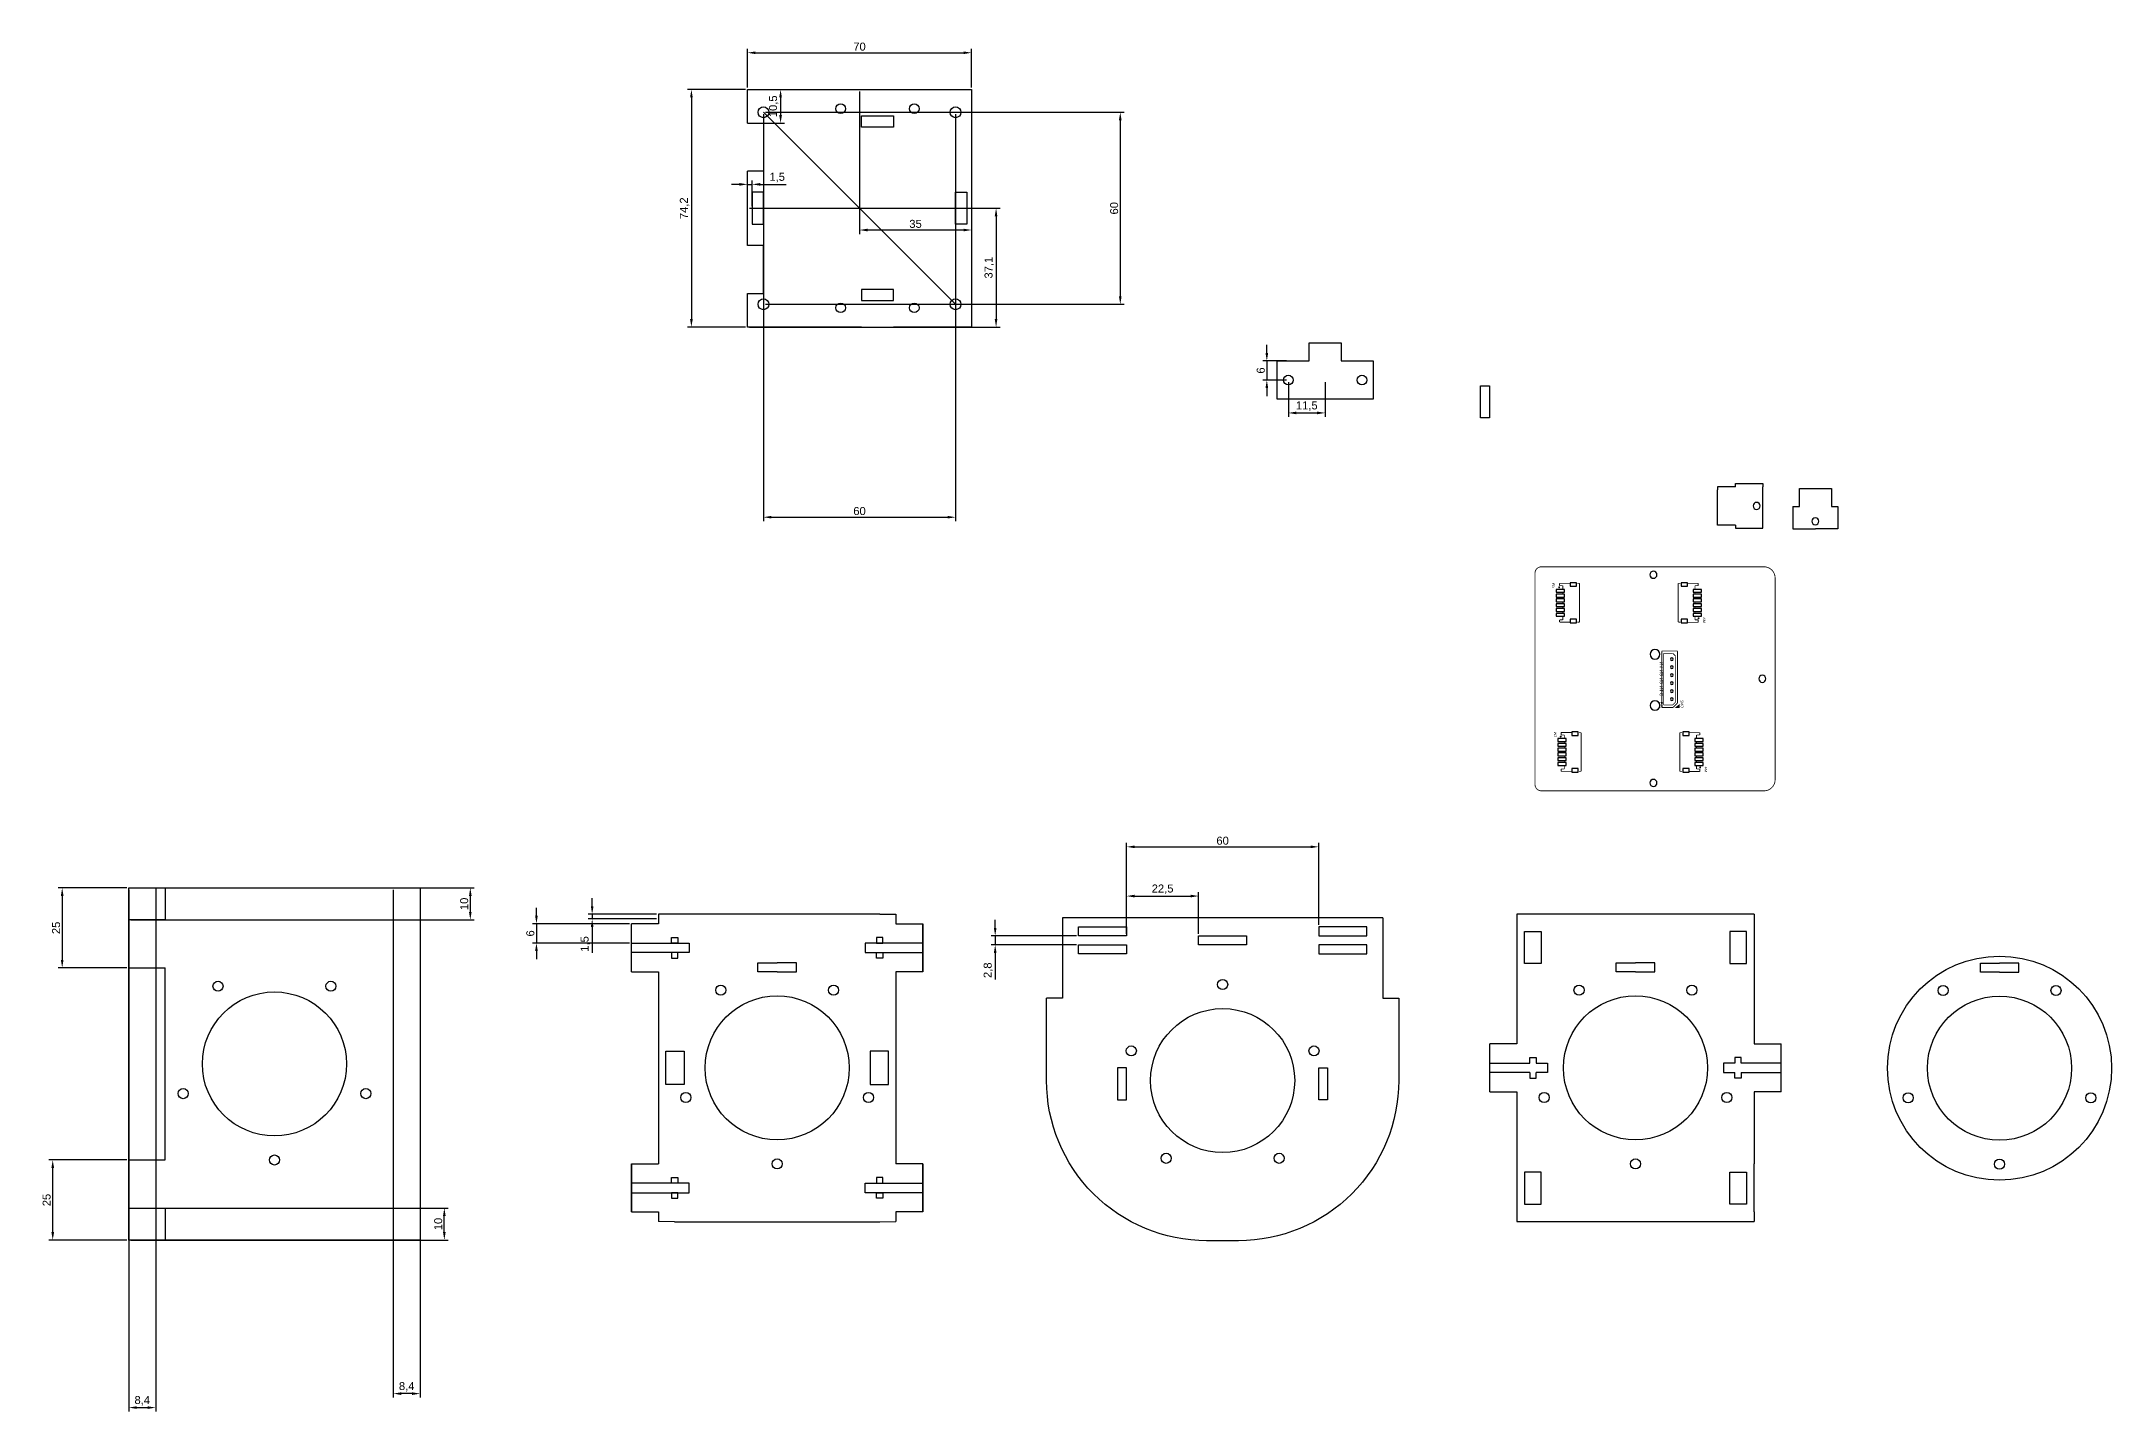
# Model space of a CAD drawing. Header units: millimetres. Extents: x 2149 to 2796, y 1822 to 2250.
import ezdxf
from ezdxf.enums import TextEntityAlignment as Align

# ---------------------------------------------------------------- set-up
doc = ezdxf.new("R2010")
doc.units = ezdxf.units.MM
for name, color, linetype, true_color in [('Board Outline Layer', 6, 'Continuous', 0xff00ff), ('Bottom Paste Mask Layer', 7, 'Continuous', 0x800000), ('Bottom Silkscreen Layer', 7, 'Continuous', 0x66cc33), ('Hole Layer', 7, 'Continuous', 0x222222)]:
    doc.layers.add(name, color=color, linetype=linetype, true_color=true_color)
doc.styles.get("Standard").update_dxf_attribs({"font": 'Arial.ttf'})
doc.dimstyles.new('ISO-25', dxfattribs={"dimtxt": 2.5, "dimasz": 2.5, "dimexe": 1.25, "dimexo": 0.625, "dimtad": 1, "dimtxsty": 'Standard', "dimcen": 2.5, "dimadec": 0, "dimazin": 0, "dimtfac": 1, "dimtmove": 0, "dimatfit": 3, "dimfxl": 1, "dimarcsym": 0})

# ---------------------------------------------------------------- blocks, each defined once
blk = doc.blocks.new('*D4')
at = {"color": 0, "lineweight": -2, "transparency": 16777216}
for p, q in [((2177.32, 1885.88), (2276.5, 1885.88)), ((2275.25, 1878.38), (2275.25, 1883.38)), ((2177.32, 1875.88), (2276.5, 1875.88))]:
    blk.add_line(p, q, dxfattribs=at)
at = {"color": 0, "transparency": 16777216}
for points in [[(2274.84, 1883.38), (2275.67, 1883.38), (2275.25, 1885.88)], [(2274.84, 1878.38), (2275.67, 1878.38), (2275.25, 1875.88)]]:
    blk.add_solid(points, dxfattribs=at)
at = {"layer": 'Defpoints', "color": 0, "transparency": 16777216}
for p in [(2176.7, 1885.88), (2275.25, 1885.88), (2176.7, 1875.88)]:
    blk.add_point(p, dxfattribs=at)
at = {"color": 0, "transparency": 16777216, "insert": (2273.35, 1880.88), "char_height": 2.5, "attachment_point": 5, "rotation": 90}
blk.add_mtext('10', dxfattribs=at)
blk = doc.blocks.new('*D1')
at = {"color": 0, "lineweight": -2, "transparency": 16777216}
for p, q in [((2177.32, 1985.88), (2284.62, 1985.88)), ((2283.37, 1983.38), (2283.37, 1978.38)), ((2177.32, 1975.88), (2284.62, 1975.88))]:
    blk.add_line(p, q, dxfattribs=at)
at = {"color": 0, "transparency": 16777216}
for points in [[(2282.96, 1983.38), (2283.79, 1983.38), (2283.37, 1985.88)], [(2282.96, 1978.38), (2283.79, 1978.38), (2283.37, 1975.88)]]:
    blk.add_solid(points, dxfattribs=at)
at = {"layer": 'Defpoints', "color": 0, "transparency": 16777216}
for p in [(2176.7, 1985.88), (2176.7, 1975.88), (2283.37, 1975.88)]:
    blk.add_point(p, dxfattribs=at)
at = {"color": 0, "transparency": 16777216, "insert": (2281.47, 1980.88), "char_height": 2.5, "attachment_point": 5, "rotation": 90}
blk.add_mtext('10', dxfattribs=at)
blk = doc.blocks.new('*D2')
at = {"color": 0, "lineweight": -2, "transparency": 16777216}
for p, q in [((2176.07, 1985.88), (2154.64, 1985.88)), ((2155.89, 1983.38), (2155.89, 1963.38)), ((2176.07, 1960.88), (2154.64, 1960.88))]:
    blk.add_line(p, q, dxfattribs=at)
at = {"color": 0, "transparency": 16777216}
for points in [[(2155.48, 1983.38), (2156.31, 1983.38), (2155.89, 1985.88)], [(2155.48, 1963.38), (2156.31, 1963.38), (2155.89, 1960.88)]]:
    blk.add_solid(points, dxfattribs=at)
at = {"layer": 'Defpoints', "color": 0, "transparency": 16777216}
for p in [(2176.7, 1985.88), (2155.89, 1960.88), (2176.7, 1960.88)]:
    blk.add_point(p, dxfattribs=at)
at = {"color": 0, "transparency": 16777216, "insert": (2153.99, 1973.38), "char_height": 2.5, "attachment_point": 5, "rotation": 90}
blk.add_mtext('25', dxfattribs=at)
blk = doc.blocks.new('*D3')
at = {"color": 0, "lineweight": -2, "transparency": 16777216}
for p, q in [((2176.07, 1900.88), (2151.69, 1900.88)), ((2152.94, 1878.38), (2152.94, 1898.38)), ((2176.07, 1875.88), (2151.69, 1875.88))]:
    blk.add_line(p, q, dxfattribs=at)
at = {"color": 0, "transparency": 16777216}
for points in [[(2152.52, 1898.38), (2153.36, 1898.38), (2152.94, 1900.88)], [(2152.52, 1878.38), (2153.36, 1878.38), (2152.94, 1875.88)]]:
    blk.add_solid(points, dxfattribs=at)
at = {"layer": 'Defpoints', "color": 0, "transparency": 16777216}
for p in [(2152.94, 1900.88), (2176.7, 1900.88), (2176.7, 1875.88)]:
    blk.add_point(p, dxfattribs=at)
at = {"color": 0, "transparency": 16777216, "insert": (2151.04, 1888.38), "char_height": 2.5, "attachment_point": 5, "rotation": 90}
blk.add_mtext('25', dxfattribs=at)
blk = doc.blocks.new('*D5')
at = {"color": 0, "lineweight": -2, "transparency": 16777216}
for p, q in [((2176.7, 1985.25), (2176.7, 1822.28)), ((2185.1, 1985.25), (2185.1, 1822.28)), ((2179.2, 1823.53), (2182.6, 1823.53))]:
    blk.add_line(p, q, dxfattribs=at)
at = {"color": 0, "transparency": 16777216}
for points in [[(2179.2, 1823.95), (2179.2, 1823.12), (2176.7, 1823.53)], [(2182.6, 1823.95), (2182.6, 1823.12), (2185.1, 1823.53)]]:
    blk.add_solid(points, dxfattribs=at)
at = {"layer": 'Defpoints', "color": 0, "transparency": 16777216}
for p in [(2176.7, 1985.88), (2185.1, 1985.88), (2185.1, 1823.53)]:
    blk.add_point(p, dxfattribs=at)
at = {"color": 0, "transparency": 16777216, "insert": (2180.9, 1825.66), "char_height": 2.5, "attachment_point": 5}
blk.add_mtext('8,4', dxfattribs=at)
blk = doc.blocks.new('*D6')
at = {"color": 0, "lineweight": -2, "transparency": 16777216}
for p, q in [((2259.3, 1985.25), (2259.3, 1826.65)), ((2267.7, 1985.25), (2267.7, 1826.65)), ((2265.2, 1827.9), (2261.8, 1827.9))]:
    blk.add_line(p, q, dxfattribs=at)
at = {"color": 0, "transparency": 16777216}
for points in [[(2261.8, 1828.32), (2261.8, 1827.48), (2259.3, 1827.9)], [(2265.2, 1828.32), (2265.2, 1827.48), (2267.7, 1827.9)]]:
    blk.add_solid(points, dxfattribs=at)
at = {"layer": 'Defpoints', "color": 0, "transparency": 16777216}
for p in [(2259.3, 1985.88), (2267.7, 1985.88), (2259.3, 1827.9)]:
    blk.add_point(p, dxfattribs=at)
at = {"color": 0, "transparency": 16777216, "insert": (2263.5, 1830.03), "char_height": 2.5, "attachment_point": 5}
blk.add_mtext('8,4', dxfattribs=at)
blk = doc.blocks.new('*D7')
at = {"color": 0, "lineweight": -2, "transparency": 16777216}
for p, q in [((2304.03, 1977.16), (2304.03, 1979.66)), ((2333.09, 1974.66), (2302.78, 1974.66)), ((2304.03, 1974.66), (2304.03, 1968.66)), ((2333.09, 1968.66), (2302.78, 1968.66)), ((2304.03, 1966.16), (2304.03, 1963.66))]:
    blk.add_line(p, q, dxfattribs=at)
at = {"color": 0, "transparency": 16777216}
for points in [[(2303.61, 1977.16), (2304.44, 1977.16), (2304.03, 1974.66)], [(2303.61, 1966.16), (2304.44, 1966.16), (2304.03, 1968.66)]]:
    blk.add_solid(points, dxfattribs=at)
at = {"layer": 'Defpoints', "color": 0, "transparency": 16777216}
for p in [(2333.72, 1974.66), (2304.03, 1968.66), (2333.72, 1968.66)]:
    blk.add_point(p, dxfattribs=at)
at = {"color": 0, "transparency": 16777216, "insert": (2302.12, 1971.66), "char_height": 2.5, "attachment_point": 5, "rotation": 90}
blk.add_mtext('6', dxfattribs=at)
blk = doc.blocks.new('*D8')
at = {"color": 0, "lineweight": -2, "transparency": 16777216}
for p, q in [((2447.32, 1973.38), (2447.32, 1975.88)), ((2472.74, 1970.88), (2446.07, 1970.88)), ((2472.74, 1968.08), (2446.07, 1968.08)), ((2447.32, 1970.88), (2447.32, 1968.08)), ((2447.32, 1965.58), (2447.32, 1957.23))]:
    blk.add_line(p, q, dxfattribs=at)
at = {"color": 0, "transparency": 16777216}
for points in [[(2446.9, 1973.38), (2447.73, 1973.38), (2447.32, 1970.88)], [(2446.9, 1965.58), (2447.73, 1965.58), (2447.32, 1968.08)]]:
    blk.add_solid(points, dxfattribs=at)
at = {"layer": 'Defpoints', "color": 0, "transparency": 16777216}
for p in [(2447.32, 1968.08), (2473.36, 1970.88), (2473.36, 1968.08)]:
    blk.add_point(p, dxfattribs=at)
at = {"color": 0, "transparency": 16777216, "insert": (2445.19, 1960.15), "char_height": 2.5, "attachment_point": 5, "rotation": 90}
blk.add_mtext('2,8', dxfattribs=at)
blk = doc.blocks.new('*D9')
at = {"color": 0, "lineweight": -2, "transparency": 16777216}
for p, q in [((2488.36, 1974.3), (2488.36, 1999.95)), ((2490.86, 1998.7), (2545.86, 1998.7)), ((2548.36, 1974.3), (2548.36, 1999.95))]:
    blk.add_line(p, q, dxfattribs=at)
at = {"color": 0, "transparency": 16777216}
for points in [[(2490.86, 1999.12), (2490.86, 1998.29), (2488.36, 1998.7)], [(2545.86, 1999.12), (2545.86, 1998.29), (2548.36, 1998.7)]]:
    blk.add_solid(points, dxfattribs=at)
at = {"layer": 'Defpoints', "color": 0, "transparency": 16777216}
for p in [(2548.36, 1998.7), (2488.36, 1973.68), (2548.36, 1973.68)]:
    blk.add_point(p, dxfattribs=at)
at = {"color": 0, "transparency": 16777216, "insert": (2518.36, 2000.61), "char_height": 2.5, "attachment_point": 5}
blk.add_mtext('60', dxfattribs=at)
blk = doc.blocks.new('*D10')
at = {"color": 0, "lineweight": -2, "transparency": 16777216}
for p, q in [((2488.36, 1971.5), (2488.36, 1984.57)), ((2490.86, 1983.32), (2508.36, 1983.32)), ((2510.86, 1971.5), (2510.86, 1984.57))]:
    blk.add_line(p, q, dxfattribs=at)
at = {"color": 0, "transparency": 16777216}
for points in [[(2490.86, 1983.74), (2490.86, 1982.9), (2488.36, 1983.32)], [(2508.36, 1983.74), (2508.36, 1982.9), (2510.86, 1983.32)]]:
    blk.add_solid(points, dxfattribs=at)
at = {"layer": 'Defpoints', "color": 0, "transparency": 16777216}
for p in [(2510.86, 1983.32), (2488.36, 1970.88), (2510.86, 1970.88)]:
    blk.add_point(p, dxfattribs=at)
at = {"color": 0, "transparency": 16777216, "insert": (2499.61, 1985.45), "char_height": 2.5, "attachment_point": 5}
blk.add_mtext('22,5', dxfattribs=at)
blk = doc.blocks.new('*D11')
at = {"color": 0, "lineweight": -2, "transparency": 16777216}
for p, q in [((2369.94, 2235.89), (2369.94, 2248)), ((2372.44, 2246.75), (2437.44, 2246.75)), ((2439.94, 2235.89), (2439.94, 2248))]:
    blk.add_line(p, q, dxfattribs=at)
at = {"color": 0, "transparency": 16777216}
for points in [[(2372.44, 2247.17), (2372.44, 2246.33), (2369.94, 2246.75)], [(2437.44, 2247.17), (2437.44, 2246.33), (2439.94, 2246.75)]]:
    blk.add_solid(points, dxfattribs=at)
at = {"layer": 'Defpoints', "color": 0, "transparency": 16777216}
for p in [(2439.94, 2246.75), (2369.94, 2235.27), (2439.94, 2235.27)]:
    blk.add_point(p, dxfattribs=at)
at = {"color": 0, "transparency": 16777216, "insert": (2404.94, 2248.65), "char_height": 2.5, "attachment_point": 5}
blk.add_mtext('70', dxfattribs=at)
blk = doc.blocks.new('*D12')
at = {"color": 0, "lineweight": -2, "transparency": 16777216}
for p, q in [((2369.31, 2235.27), (2351.18, 2235.27)), ((2352.43, 2232.77), (2352.43, 2163.57)), ((2369.31, 2161.07), (2351.18, 2161.07))]:
    blk.add_line(p, q, dxfattribs=at)
at = {"color": 0, "transparency": 16777216}
for points in [[(2352.01, 2232.77), (2352.85, 2232.77), (2352.43, 2235.27)], [(2352.01, 2163.57), (2352.85, 2163.57), (2352.43, 2161.07)]]:
    blk.add_solid(points, dxfattribs=at)
at = {"layer": 'Defpoints', "color": 0, "transparency": 16777216}
for p in [(2369.94, 2235.27), (2352.43, 2161.07), (2369.94, 2161.07)]:
    blk.add_point(p, dxfattribs=at)
at = {"color": 0, "transparency": 16777216, "insert": (2350.3, 2198.17), "char_height": 2.5, "attachment_point": 5, "rotation": 90}
blk.add_mtext('74,2', dxfattribs=at)
blk = doc.blocks.new('*D13')
at = {"color": 0, "lineweight": -2, "transparency": 16777216}
for p, q in [((2321.43, 1980.16), (2321.43, 1982.66)), ((2341.49, 1977.66), (2320.18, 1977.66)), ((2341.49, 1976.16), (2320.18, 1976.16)), ((2321.43, 1977.66), (2321.43, 1976.16)), ((2321.43, 1973.66), (2321.43, 1965.57))]:
    blk.add_line(p, q, dxfattribs=at)
at = {"color": 0, "transparency": 16777216}
for points in [[(2321.02, 1980.16), (2321.85, 1980.16), (2321.43, 1977.66)], [(2321.02, 1973.66), (2321.85, 1973.66), (2321.43, 1976.16)]]:
    blk.add_solid(points, dxfattribs=at)
at = {"layer": 'Defpoints', "color": 0, "transparency": 16777216}
for p in [(2321.43, 1976.16), (2342.12, 1977.66), (2342.12, 1976.16)]:
    blk.add_point(p, dxfattribs=at)
at = {"color": 0, "transparency": 16777216, "insert": (2319.3, 1968.37), "char_height": 2.5, "attachment_point": 5, "rotation": 90}
blk.add_mtext('1,5', dxfattribs=at)
blk = doc.blocks.new('*D14')
at = {"color": 0, "lineweight": -2, "transparency": 16777216}
for p, q in [((2532.17, 2153), (2532.17, 2155.5)), ((2538.26, 2150.5), (2530.92, 2150.5)), ((2532.17, 2150.5), (2532.17, 2144.5)), ((2538.26, 2144.5), (2530.92, 2144.5)), ((2532.17, 2142), (2532.17, 2139.5))]:
    blk.add_line(p, q, dxfattribs=at)
at = {"color": 0, "transparency": 16777216}
for points in [[(2531.75, 2153), (2532.59, 2153), (2532.17, 2150.5)], [(2531.75, 2142), (2532.59, 2142), (2532.17, 2144.5)]]:
    blk.add_solid(points, dxfattribs=at)
at = {"layer": 'Defpoints', "color": 0, "transparency": 16777216}
for p in [(2538.89, 2150.5), (2532.17, 2144.5), (2538.89, 2144.5)]:
    blk.add_point(p, dxfattribs=at)
at = {"color": 0, "transparency": 16777216, "insert": (2530.27, 2147.5), "char_height": 2.5, "attachment_point": 5, "rotation": 90}
blk.add_mtext('6', dxfattribs=at)
blk = doc.blocks.new('*D15')
at = {"color": 0, "lineweight": -2, "transparency": 16777216}
for p, q in [((2538.89, 2143.87), (2538.89, 2132.99)), ((2550.39, 2143.87), (2550.39, 2132.99)), ((2541.39, 2134.24), (2547.89, 2134.24))]:
    blk.add_line(p, q, dxfattribs=at)
at = {"color": 0, "transparency": 16777216}
for points in [[(2541.39, 2134.65), (2541.39, 2133.82), (2538.89, 2134.24)], [(2547.89, 2134.65), (2547.89, 2133.82), (2550.39, 2134.24)]]:
    blk.add_solid(points, dxfattribs=at)
at = {"layer": 'Defpoints', "color": 0, "transparency": 16777216}
for p in [(2538.89, 2144.5), (2550.39, 2144.5), (2550.39, 2134.24)]:
    blk.add_point(p, dxfattribs=at)
at = {"color": 0, "transparency": 16777216, "insert": (2544.64, 2136.36), "char_height": 2.5, "attachment_point": 5}
blk.add_mtext('11,5', dxfattribs=at)
blk = doc.blocks.new('*D16')
at = {"color": 0, "lineweight": -2, "transparency": 16777216}
for p, q in [((2374.94, 2227.54), (2374.94, 2100.41)), ((2434.94, 2227.54), (2434.94, 2100.41)), ((2377.44, 2101.66), (2432.44, 2101.66))]:
    blk.add_line(p, q, dxfattribs=at)
at = {"color": 0, "transparency": 16777216}
for points in [[(2377.44, 2102.08), (2377.44, 2101.25), (2374.94, 2101.66)], [(2432.44, 2102.08), (2432.44, 2101.25), (2434.94, 2101.66)]]:
    blk.add_solid(points, dxfattribs=at)
at = {"layer": 'Defpoints', "color": 0, "transparency": 16777216}
for p in [(2374.94, 2228.17), (2434.94, 2228.17), (2434.94, 2101.66)]:
    blk.add_point(p, dxfattribs=at)
at = {"color": 0, "transparency": 16777216, "insert": (2404.94, 2103.57), "char_height": 2.5, "attachment_point": 5}
blk.add_mtext('60', dxfattribs=at)
blk = doc.blocks.new('*D17')
at = {"color": 0, "lineweight": -2, "transparency": 16777216}
for p, q in [((2375.56, 2228.17), (2487.64, 2228.17)), ((2486.39, 2225.67), (2486.39, 2170.67)), ((2375.56, 2168.17), (2487.64, 2168.17))]:
    blk.add_line(p, q, dxfattribs=at)
at = {"color": 0, "transparency": 16777216}
for points in [[(2485.97, 2225.67), (2486.8, 2225.67), (2486.39, 2228.17)], [(2485.97, 2170.67), (2486.8, 2170.67), (2486.39, 2168.17)]]:
    blk.add_solid(points, dxfattribs=at)
at = {"layer": 'Defpoints', "color": 0, "transparency": 16777216}
for p in [(2374.94, 2228.17), (2374.94, 2168.17), (2486.39, 2168.17)]:
    blk.add_point(p, dxfattribs=at)
at = {"color": 0, "transparency": 16777216, "insert": (2484.48, 2198.17), "char_height": 2.5, "attachment_point": 5, "rotation": 90}
blk.add_mtext('60', dxfattribs=at)
blk = doc.blocks.new('*D18')
at = {"color": 0, "lineweight": -2, "transparency": 16777216}
for p, q in [((2370.56, 2198.17), (2448.85, 2198.17)), ((2447.6, 2195.67), (2447.6, 2163.57)), ((2370.56, 2161.07), (2448.85, 2161.07))]:
    blk.add_line(p, q, dxfattribs=at)
at = {"color": 0, "transparency": 16777216}
for points in [[(2447.18, 2195.67), (2448.01, 2195.67), (2447.6, 2198.17)], [(2447.18, 2163.57), (2448.01, 2163.57), (2447.6, 2161.07)]]:
    blk.add_solid(points, dxfattribs=at)
at = {"layer": 'Defpoints', "color": 0, "transparency": 16777216}
for p in [(2369.94, 2198.17), (2369.94, 2161.07), (2447.6, 2161.07)]:
    blk.add_point(p, dxfattribs=at)
at = {"color": 0, "transparency": 16777216, "insert": (2445.47, 2179.62), "char_height": 2.5, "attachment_point": 5, "rotation": 90}
blk.add_mtext('37,1', dxfattribs=at)
blk = doc.blocks.new('*D19')
at = {"color": 0, "lineweight": -2, "transparency": 16777216}
for p, q in [((2404.94, 2234.64), (2404.94, 2190.13)), ((2439.94, 2234.64), (2439.94, 2190.13)), ((2437.44, 2191.38), (2407.44, 2191.38))]:
    blk.add_line(p, q, dxfattribs=at)
at = {"color": 0, "transparency": 16777216}
for points in [[(2407.44, 2191.79), (2407.44, 2190.96), (2404.94, 2191.38)], [(2437.44, 2191.79), (2437.44, 2190.96), (2439.94, 2191.38)]]:
    blk.add_solid(points, dxfattribs=at)
at = {"layer": 'Defpoints', "color": 0, "transparency": 16777216}
for p in [(2404.94, 2235.27), (2439.94, 2235.27), (2404.94, 2191.38)]:
    blk.add_point(p, dxfattribs=at)
at = {"color": 0, "transparency": 16777216, "insert": (2422.44, 2193.28), "char_height": 2.5, "attachment_point": 5}
blk.add_mtext('35', dxfattribs=at)
blk = doc.blocks.new('*D20')
at = {"color": 0, "lineweight": -2, "transparency": 16777216}
for p, q in [((2367.44, 2205.64), (2364.94, 2205.64)), ((2369.94, 2198.79), (2369.94, 2206.89)), ((2369.94, 2205.64), (2371.44, 2205.64)), ((2371.44, 2198.79), (2371.44, 2206.89)), ((2373.94, 2205.64), (2382.02, 2205.64))]:
    blk.add_line(p, q, dxfattribs=at)
at = {"color": 0, "transparency": 16777216}
for points in [[(2367.44, 2206.05), (2367.44, 2205.22), (2369.94, 2205.64)], [(2373.94, 2206.05), (2373.94, 2205.22), (2371.44, 2205.64)]]:
    blk.add_solid(points, dxfattribs=at)
at = {"layer": 'Defpoints', "color": 0, "transparency": 16777216}
for p in [(2371.44, 2205.64), (2369.94, 2198.17), (2371.44, 2198.17)]:
    blk.add_point(p, dxfattribs=at)
at = {"color": 0, "transparency": 16777216, "insert": (2379.23, 2207.76), "char_height": 2.5, "attachment_point": 5}
blk.add_mtext('1,5', dxfattribs=at)
blk = doc.blocks.new('*D21')
at = {"color": 0, "lineweight": -2, "transparency": 16777216}
for p, q in [((2370.56, 2235.27), (2381.53, 2235.27)), ((2380.28, 2232.77), (2380.28, 2227.27)), ((2370.56, 2224.77), (2381.53, 2224.77))]:
    blk.add_line(p, q, dxfattribs=at)
at = {"color": 0, "transparency": 16777216}
for points in [[(2379.86, 2232.77), (2380.7, 2232.77), (2380.28, 2235.27)], [(2379.86, 2227.27), (2380.7, 2227.27), (2380.28, 2224.77)]]:
    blk.add_solid(points, dxfattribs=at)
at = {"layer": 'Defpoints', "color": 0, "transparency": 16777216}
for p in [(2369.94, 2235.27), (2369.94, 2224.77), (2380.28, 2224.77)]:
    blk.add_point(p, dxfattribs=at)
at = {"color": 0, "transparency": 16777216, "insert": (2378.15, 2230.02), "char_height": 2.5, "attachment_point": 5, "rotation": 90}
blk.add_mtext('10,5', dxfattribs=at)

msp = doc.modelspace()

# ---------------------------------------------------------------- hatches: boundary and pattern name
at = {"layer": 'Bottom Silkscreen Layer'}
msp.add_hatch(color=1, dxfattribs=at).paths.add_polyline_path([(2659.554, 2042.085), (2661.094, 2042.085), (2661.094, 2043.325)])

# ---------------------------------------------------------------- linework, layer by layer
for p, q in [((2405.536, 2235.268), (2415.536, 2235.268)), ((2369.936, 2224.768), (2374.936, 2224.768)), ((2374.936, 2228.168), (2434.936, 2168.168)), ((2374.936, 2224.768), (2374.936, 2209.768)), ((2374.936, 2209.768), (2369.936, 2209.768)), ((2374.936, 2186.568), (2369.936, 2186.568)), ((2374.936, 2171.568), (2374.936, 2186.568)), ((2369.936, 2171.568), (2374.936, 2171.568)), ((2405.536, 2161.068), (2415.536, 2161.068)), ((2545.389, 2153.299), (2545.389, 2156.099)), ((2545.389, 2156.099), (2555.389, 2156.099)), ((2555.389, 2156.099), (2555.389, 2153.299)), ((2545.389, 2150.499), (2545.389, 2153.299)), ((2555.389, 2153.299), (2555.389, 2150.499)), ((2678.555, 2111.203), (2672.955, 2111.203)), ((2672.955, 2111.203), (2672.955, 2110.203)), ((2678.555, 2111.203), (2678.555, 2112.203)), ((2678.555, 2112.203), (2687.055, 2112.203)), ((2687.055, 2112.203), (2687.055, 2111.203)), ((2672.955, 2099.203), (2672.955, 2100.203)), ((2678.555, 2099.203), (2672.955, 2099.203)), ((2678.555, 2099.203), (2678.555, 2098.203)), ((2678.555, 2098.203), (2687.055, 2098.203)), ((2687.055, 2098.203), (2687.055, 2099.203)), ((2185.095, 1985.879), (2185.095, 1975.879)), ((2188.095, 1985.879), (2188.095, 1975.879)), ((2188.095, 1975.879), (2176.695, 1975.879)), ((2342.118, 1974.657), (2333.718, 1974.657)), ((2347.118, 1977.715), (2342.118, 1977.657)), ((2411.318, 1977.715), (2342.118, 1977.715)), ((2342.118, 1977.657), (2342.118, 1974.657)), ((2411.318, 1977.715), (2416.318, 1977.657)), ((2416.318, 1977.657), (2416.318, 1974.657)), ((2416.318, 1974.657), (2424.718, 1974.657)), ((2568.364, 1976.477), (2468.364, 1976.477)), ((2468.364, 1976.477), (2468.364, 1951.477)), ((2473.364, 1973.677), (2488.364, 1973.677)), ((2568.364, 1976.477), (2568.364, 1951.477)), ((2610.217, 1977.657), (2610.217, 1974.657)), ((2684.417, 1977.657), (2610.217, 1977.657)), ((2610.217, 1974.657), (2610.217, 1959.657)), ((2684.417, 1977.657), (2684.417, 1974.657)), ((2684.417, 1974.657), (2684.417, 1959.657)), ((2176.695, 1960.879), (2188.095, 1960.879)), ((2188.095, 1900.879), (2188.095, 1960.879)), ((2333.718, 1959.657), (2342.118, 1959.657)), ((2342.118, 1959.657), (2342.118, 1899.657)), ((2424.718, 1959.657), (2416.318, 1959.657)), ((2416.318, 1959.657), (2416.318, 1899.657)), ((2610.217, 1959.657), (2610.217, 1937.157)), ((2684.417, 1959.657), (2684.417, 1937.157)), ((2468.364, 1951.477), (2463.364, 1951.477)), ((2568.364, 1951.477), (2573.364, 1951.477)), ((2610.217, 1937.157), (2601.817, 1937.157)), ((2684.417, 1937.157), (2692.817, 1937.157)), ((2601.817, 1922.157), (2610.217, 1922.157)), ((2610.217, 1922.157), (2610.217, 1899.657)), ((2692.817, 1922.157), (2684.417, 1922.157)), ((2684.417, 1922.157), (2684.417, 1899.657)), ((2176.695, 1900.879), (2188.095, 1900.879)), ((2176.695, 1900.879), (2176.695, 1885.879)), ((2333.718, 1899.657), (2342.118, 1899.657)), ((2333.718, 1899.657), (2333.718, 1884.657)), ((2424.718, 1899.657), (2416.318, 1899.657)), ((2424.718, 1899.657), (2424.718, 1884.657)), ((2610.217, 1899.657), (2610.217, 1884.657)), ((2684.417, 1884.657), (2684.417, 1899.657)), ((2176.695, 1885.879), (2188.095, 1885.879)), ((2185.095, 1885.879), (2185.095, 1875.879)), ((2188.095, 1885.879), (2188.095, 1875.879)), ((2333.718, 1884.657), (2342.118, 1884.657)), ((2342.118, 1884.657), (2342.118, 1881.657)), ((2424.718, 1884.657), (2416.318, 1884.657)), ((2416.318, 1884.657), (2416.318, 1881.657)), ((2610.217, 1884.657), (2610.217, 1881.657)), ((2684.417, 1884.657), (2684.417, 1881.657)), ((2347.118, 1881.6), (2342.118, 1881.657)), ((2347.118, 1881.6), (2411.318, 1881.6)), ((2411.318, 1881.6), (2416.318, 1881.657)), ((2610.217, 1881.657), (2684.417, 1881.657))]:
    msp.add_line(p, q)
at = {"color": 1}
for p, q in [((2672.955, 2100.203), (2672.955, 2110.203)), ((2687.055, 2099.203), (2687.055, 2111.203)), ((2698.501, 2107.797), (2698.501, 2110.597)), ((2698.501, 2110.597), (2708.501, 2110.597)), ((2708.501, 2110.597), (2708.501, 2107.797)), ((2696.501, 2104.997), (2696.501, 2097.997)), ((2696.501, 2104.997), (2698.501, 2104.997)), ((2698.501, 2104.997), (2698.501, 2107.797)), ((2708.501, 2107.797), (2708.501, 2104.997)), ((2708.501, 2104.997), (2710.499, 2105)), ((2710.499, 2105), (2710.502, 2098)), ((2696.501, 2097.997), (2703.501, 2097.997)), ((2710.502, 2098), (2703.502, 2097.997))]:
    msp.add_line(p, q, dxfattribs=at)
for points in [[(2369.936, 2224.768), (2369.936, 2235.268), (2405.536, 2235.268)], [(2415.536, 2235.268), (2439.936, 2235.268), (2439.936, 2161.068), (2415.536, 2161.068)], [(2369.936, 2186.568), (2369.936, 2209.768)], [(2405.536, 2161.068), (2369.936, 2161.068), (2369.936, 2171.568)], [(2555.389, 2150.499), (2565.389, 2150.499), (2565.389, 2138.499), (2535.389, 2138.499), (2535.389, 2150.499), (2545.389, 2150.499)], [(2333.718, 1959.657), (2333.718, 1974.657)], [(2424.718, 1959.657), (2424.718, 1974.657)], [(2424.718, 1974.657), (2424.718, 1959.657)], [(2379.218, 1959.657), (2373.218, 1959.657), (2373.218, 1962.457), (2379.218, 1962.457)], [(2379.218, 1959.657), (2385.218, 1959.657), (2385.218, 1962.457), (2379.218, 1962.457)], [(2647.317, 1959.657), (2641.317, 1959.657), (2641.317, 1962.457), (2647.317, 1962.457)], [(2647.317, 1959.657), (2653.317, 1959.657), (2653.317, 1962.457), (2647.317, 1962.457)], [(2761.035, 1959.565), (2755.035, 1959.565), (2755.035, 1962.365), (2761.035, 1962.365)], [(2761.035, 1959.565), (2767.035, 1959.565), (2767.035, 1962.365), (2761.035, 1962.365)], [(2601.817, 1922.157), (2601.817, 1937.157)], [(2692.817, 1922.157), (2692.817, 1937.157)], [(2614.317, 1928.157), (2601.817, 1928.157), (2601.817, 1931.157), (2614.317, 1931.157)], [(2614.317, 1931.157), (2614.317, 1932.907), (2616.317, 1932.907), (2616.317, 1931.157)], [(2614.317, 1928.157), (2614.317, 1926.407), (2616.317, 1926.407), (2616.317, 1928.157)], [(2616.317, 1931.157), (2619.817, 1931.157), (2619.817, 1928.157), (2616.317, 1928.157)], [(2678.317, 1931.157), (2674.817, 1931.157), (2674.817, 1928.157), (2678.317, 1928.157)], [(2680.317, 1931.157), (2680.317, 1932.907), (2678.317, 1932.907), (2678.317, 1931.157)], [(2680.317, 1928.157), (2680.317, 1926.407), (2678.317, 1926.407), (2678.317, 1928.157)], [(2680.317, 1928.157), (2692.817, 1928.157), (2692.817, 1931.157), (2680.317, 1931.157)], [(2333.718, 1884.657), (2333.718, 1899.657)], [(2424.718, 1884.657), (2424.718, 1899.657)], [(2424.718, 1899.657), (2424.718, 1884.657)]]:
    msp.add_lwpolyline(points)
for points in [[(2405.536, 2227.018), (2415.536, 2227.018), (2415.536, 2223.518), (2405.536, 2223.518)], [(2371.436, 2203.168), (2371.436, 2193.168), (2374.936, 2193.168), (2374.936, 2203.168)], [(2438.436, 2203.168), (2438.436, 2193.168), (2434.936, 2193.168), (2434.936, 2203.168)], [(2405.536, 2169.318), (2415.536, 2169.318), (2415.536, 2172.818), (2405.536, 2172.818)], [(2598.9, 2142.667), (2601.7, 2142.667), (2601.7, 2132.667), (2598.9, 2132.667)], [(2176.695, 1985.879), (2267.695, 1985.879), (2267.695, 1875.879), (2176.695, 1875.879)], [(2473.364, 1973.677), (2488.364, 1973.677), (2488.364, 1970.877), (2473.364, 1970.877)], [(2563.364, 1973.677), (2548.364, 1973.677), (2548.364, 1970.877), (2563.364, 1970.877)], [(2612.686, 1972.257), (2617.878, 1972.257), (2617.878, 1962.244), (2612.686, 1962.244)], [(2681.947, 1972.257), (2676.755, 1972.257), (2676.755, 1962.244), (2681.947, 1962.244)], [(2333.718, 1968.657), (2351.718, 1968.657), (2351.718, 1965.657), (2333.718, 1965.657)], [(2348.218, 1968.657), (2346.218, 1968.657), (2346.218, 1970.407), (2348.218, 1970.407)], [(2424.718, 1968.657), (2406.718, 1968.657), (2406.718, 1965.657), (2424.718, 1965.657)], [(2410.218, 1968.657), (2412.218, 1968.657), (2412.218, 1970.407), (2410.218, 1970.407)], [(2473.364, 1968.077), (2488.364, 1968.077), (2488.364, 1965.277), (2473.364, 1965.277)], [(2510.864, 1970.877), (2525.864, 1970.877), (2525.864, 1968.077), (2510.864, 1968.077)], [(2563.364, 1968.077), (2548.364, 1968.077), (2548.364, 1965.277), (2563.364, 1965.277)], [(2348.218, 1965.657), (2346.218, 1965.657), (2346.218, 1963.907), (2348.218, 1963.907)], [(2410.218, 1965.657), (2412.218, 1965.657), (2412.218, 1963.907), (2410.218, 1963.907)], [(2344.455, 1934.891), (2350.181, 1934.891), (2350.181, 1924.424), (2344.455, 1924.424)], [(2413.981, 1934.891), (2408.255, 1934.891), (2408.255, 1924.424), (2413.981, 1924.424)], [(2488.364, 1929.677), (2485.564, 1929.677), (2485.564, 1919.677), (2488.364, 1919.677)], [(2548.364, 1929.677), (2551.164, 1929.677), (2551.164, 1919.677), (2548.364, 1919.677)], [(2348.218, 1893.657), (2346.218, 1893.657), (2346.218, 1895.407), (2348.218, 1895.407)], [(2410.218, 1893.657), (2412.218, 1893.657), (2412.218, 1895.407), (2410.218, 1895.407)], [(2612.686, 1887.058), (2617.878, 1887.058), (2617.878, 1897.071), (2612.686, 1897.071)], [(2681.947, 1887.058), (2676.755, 1887.058), (2676.755, 1897.071), (2681.947, 1897.071)], [(2333.718, 1890.657), (2351.718, 1890.657), (2351.718, 1893.657), (2333.718, 1893.657)], [(2348.218, 1890.657), (2346.218, 1890.657), (2346.218, 1888.907), (2348.218, 1888.907)], [(2424.718, 1890.657), (2406.718, 1890.657), (2406.718, 1893.657), (2424.718, 1893.657)], [(2410.218, 1890.657), (2412.218, 1890.657), (2412.218, 1888.907), (2410.218, 1888.907)]]:
    msp.add_lwpolyline(points, close=True)
msp.add_lwpolyline([(2573.364, 1951.477), (2573.364, 1925.677, -0.4142136), (2523.364, 1875.677), (2513.364, 1875.677, -0.4142136), (2463.364, 1925.677), (2463.364, 1951.477)], format="xyb")
for centre, radius in [((2374.936, 2228.168), 1.7), ((2399.036, 2229.268), 1.5), ((2422.036, 2229.268), 1.5), ((2434.936, 2228.168), 1.7), ((2374.936, 2168.168), 1.7), ((2399.036, 2167.068), 1.5), ((2422.036, 2167.068), 1.5), ((2434.936, 2168.168), 1.7), ((2538.889, 2144.499), 1.5), ((2561.889, 2144.499), 1.5), ((2761.035, 1929.565), 35), ((2222.195, 1930.879), 22.5), ((2204.562, 1955.15), 1.575), ((2239.829, 1955.15), 1.575), ((2361.584, 1953.928), 1.575), ((2396.851, 1953.928), 1.575), ((2518.364, 1955.677), 1.575), ((2629.683, 1953.928), 1.575), ((2664.95, 1953.928), 1.575), ((2743.402, 1953.835), 1.575), ((2778.669, 1953.835), 1.575), ((2379.218, 1929.657), 22.5), ((2518.364, 1925.677), 22.5), ((2647.317, 1929.657), 22.5), ((2761.035, 1929.565), 22.5), ((2489.832, 1934.947), 1.575), ((2546.896, 1934.947), 1.575), ((2193.663, 1921.609), 1.575), ((2250.727, 1921.609), 1.575), ((2350.686, 1920.387), 1.575), ((2407.75, 1920.387), 1.575), ((2618.785, 1920.387), 1.575), ((2675.848, 1920.387), 1.575), ((2732.504, 1920.294), 1.575), ((2789.567, 1920.294), 1.575), ((2222.195, 1900.879), 1.575), ((2379.218, 1899.657), 1.575), ((2500.731, 1901.406), 1.575), ((2535.998, 1901.406), 1.575), ((2647.317, 1899.657), 1.575), ((2761.035, 1899.565), 1.575)]:
    msp.add_circle(centre, radius)
at = {"layer": 'Board Outline Layer', "color": 1, "const_width": 0.254}
for points in [[(2615.937, 2084.182, -0.4142136), (2617.937, 2086.182)], [(2690.937, 2082.682, 0.4142136), (2687.437, 2086.182)], [(2617.937, 2016.182, -0.4142136), (2615.937, 2018.182)], [(2687.437, 2016.182, 0.4142136), (2690.937, 2019.682)]]:
    msp.add_lwpolyline(points, format="xyb", dxfattribs=at)
for points in [[(2615.937, 2018.182), (2615.937, 2084.182)], [(2617.937, 2086.182), (2687.437, 2086.182)], [(2690.937, 2082.682), (2690.937, 2019.682)], [(2687.437, 2016.182), (2617.937, 2016.182)]]:
    msp.add_lwpolyline(points, dxfattribs=at)
at = {"layer": 'Bottom Paste Mask Layer', "color": 1}
for points in [[(2625.128, 2079.131), (2622.528, 2079.131), (2622.528, 2078.231), (2625.128, 2078.231)], [(2625.128, 2077.631), (2622.528, 2077.631), (2622.528, 2076.731), (2625.128, 2076.731)], [(2625.128, 2076.131), (2622.528, 2076.131), (2622.528, 2075.231), (2625.128, 2075.231)], [(2628.903, 2081.181), (2626.953, 2081.181), (2626.953, 2080.081), (2628.903, 2080.081)], [(2661.588, 2080.081), (2663.538, 2080.081), (2663.538, 2081.181), (2661.588, 2081.181)], [(2665.363, 2078.231), (2667.963, 2078.231), (2667.963, 2079.131), (2665.363, 2079.131)], [(2665.363, 2076.731), (2667.963, 2076.731), (2667.963, 2077.631), (2665.363, 2077.631)], [(2665.363, 2075.231), (2667.963, 2075.231), (2667.963, 2076.131), (2665.363, 2076.131)], [(2625.128, 2074.631), (2622.528, 2074.631), (2622.528, 2073.731), (2625.128, 2073.731)], [(2625.128, 2073.131), (2622.528, 2073.131), (2622.528, 2072.231), (2625.128, 2072.231)], [(2625.128, 2071.631), (2622.528, 2071.631), (2622.528, 2070.731), (2625.128, 2070.731)], [(2628.903, 2069.781), (2626.953, 2069.781), (2626.953, 2068.681), (2628.903, 2068.681)], [(2661.588, 2068.681), (2663.538, 2068.681), (2663.538, 2069.781), (2661.588, 2069.781)], [(2665.363, 2073.731), (2667.963, 2073.731), (2667.963, 2074.631), (2665.363, 2074.631)], [(2665.363, 2072.231), (2667.963, 2072.231), (2667.963, 2073.131), (2665.363, 2073.131)], [(2665.363, 2070.731), (2667.963, 2070.731), (2667.963, 2071.631), (2665.363, 2071.631)], [(2625.636, 2032.522), (2623.036, 2032.522), (2623.036, 2031.622), (2625.636, 2031.622)], [(2625.636, 2031.022), (2623.036, 2031.022), (2623.036, 2030.122), (2625.636, 2030.122)], [(2629.411, 2034.572), (2627.461, 2034.572), (2627.461, 2033.472), (2629.411, 2033.472)], [(2662.096, 2033.472), (2664.046, 2033.472), (2664.046, 2034.572), (2662.096, 2034.572)], [(2665.871, 2031.622), (2668.471, 2031.622), (2668.471, 2032.522), (2665.871, 2032.522)], [(2665.871, 2030.122), (2668.471, 2030.122), (2668.471, 2031.022), (2665.871, 2031.022)], [(2625.636, 2029.522), (2623.036, 2029.522), (2623.036, 2028.622), (2625.636, 2028.622)], [(2625.636, 2028.022), (2623.036, 2028.022), (2623.036, 2027.122), (2625.636, 2027.122)], [(2625.636, 2026.522), (2623.036, 2026.522), (2623.036, 2025.622), (2625.636, 2025.622)], [(2625.636, 2025.022), (2623.036, 2025.022), (2623.036, 2024.122), (2625.636, 2024.122)], [(2665.871, 2028.622), (2668.471, 2028.622), (2668.471, 2029.522), (2665.871, 2029.522)], [(2665.871, 2027.122), (2668.471, 2027.122), (2668.471, 2028.022), (2665.871, 2028.022)], [(2665.871, 2025.622), (2668.471, 2025.622), (2668.471, 2026.522), (2665.871, 2026.522)], [(2665.871, 2024.122), (2668.471, 2024.122), (2668.471, 2025.022), (2665.871, 2025.022)], [(2629.411, 2023.172), (2627.461, 2023.172), (2627.461, 2022.072), (2629.411, 2022.072)], [(2662.096, 2022.072), (2664.046, 2022.072), (2664.046, 2023.172), (2662.096, 2023.172)]]:
    msp.add_lwpolyline(points, close=True, dxfattribs=at)
at = {"layer": 'Bottom Silkscreen Layer', "color": 1, "const_width": 0.3}
for points in [[(2623.465, 2079.607, 1), (2623.465, 2079.907), (2623.465, 2079.907, 1), (2623.465, 2079.607)], [(2623.465, 2079.607, 1), (2623.465, 2079.907), (2623.465, 2079.907, 1), (2623.465, 2079.607)], [(2667.026, 2069.955, 1), (2667.026, 2070.255), (2667.026, 2070.255, 1), (2667.026, 2069.955)], [(2667.026, 2069.955, 1), (2667.026, 2070.255), (2667.026, 2070.255, 1), (2667.026, 2069.955)], [(2623.973, 2032.998, 1), (2623.973, 2033.298), (2623.973, 2033.298, 1), (2623.973, 2032.998)], [(2623.973, 2032.998, 1), (2623.973, 2033.298), (2623.973, 2033.298, 1), (2623.973, 2032.998)], [(2667.534, 2023.346, 1), (2667.534, 2023.646), (2667.534, 2023.646, 1), (2667.534, 2023.346)], [(2667.534, 2023.346, 1), (2667.534, 2023.646), (2667.534, 2023.646, 1), (2667.534, 2023.346)]]:
    msp.add_lwpolyline(points, format="xyb", dxfattribs=at)
at = {"layer": 'Bottom Silkscreen Layer', "color": 1, "const_width": 0.254}
for points in [[(2623.592, 2080.265), (2623.592, 2081.027)], [(2623.592, 2081.027), (2626.767, 2081.027)], [(2623.592, 2080.265), (2623.592, 2081.027)], [(2623.592, 2081.027), (2626.767, 2081.027)], [(2624.608, 2080.265), (2623.592, 2080.265)], [(2624.608, 2080.265), (2623.592, 2080.265)], [(2624.608, 2079.363), (2624.608, 2080.265)], [(2624.608, 2079.363), (2624.608, 2080.265)], [(2624.608, 2077.863), (2624.608, 2078)], [(2624.608, 2077.863), (2624.608, 2078)], [(2624.608, 2076.363), (2624.608, 2076.5)], [(2624.608, 2076.363), (2624.608, 2076.5)], [(2629.838, 2080.981), (2629.134, 2080.981)], [(2629.838, 2080.981), (2629.134, 2080.981)], [(2629.838, 2068.881), (2629.838, 2080.981)], [(2629.838, 2068.881), (2629.838, 2080.981)], [(2660.653, 2080.981), (2661.357, 2080.981)], [(2660.653, 2080.981), (2660.653, 2068.881)], [(2660.653, 2080.981), (2661.357, 2080.981)], [(2660.653, 2080.981), (2660.653, 2068.881)], [(2663.769, 2080.981), (2666.899, 2080.981)], [(2663.769, 2080.981), (2666.899, 2080.981)], [(2666.899, 2080.265), (2665.883, 2080.265)], [(2665.883, 2080.265), (2665.883, 2079.362)], [(2666.899, 2080.265), (2665.883, 2080.265)], [(2665.883, 2080.265), (2665.883, 2079.362)], [(2665.883, 2078), (2665.883, 2077.862)], [(2665.883, 2078), (2665.883, 2077.862)], [(2665.883, 2076.5), (2665.883, 2076.362)], [(2665.883, 2076.5), (2665.883, 2076.362)], [(2666.899, 2080.981), (2666.899, 2080.265)], [(2666.899, 2080.981), (2666.899, 2080.265)], [(2623.592, 2068.881), (2623.592, 2069.597)], [(2623.592, 2069.597), (2624.608, 2069.597)], [(2623.592, 2068.881), (2623.592, 2069.597)], [(2623.592, 2069.597), (2624.608, 2069.597)], [(2624.608, 2074.863), (2624.608, 2075)], [(2624.608, 2074.863), (2624.608, 2075)], [(2624.608, 2073.363), (2624.608, 2073.5)], [(2624.608, 2073.363), (2624.608, 2073.5)], [(2624.608, 2071.863), (2624.608, 2072)], [(2624.608, 2071.863), (2624.608, 2072)], [(2624.608, 2069.597), (2624.608, 2070.5)], [(2624.608, 2069.597), (2624.608, 2070.5)], [(2665.883, 2075), (2665.883, 2074.862)], [(2665.883, 2075), (2665.883, 2074.862)], [(2665.883, 2073.5), (2665.883, 2073.362)], [(2665.883, 2073.5), (2665.883, 2073.362)], [(2665.883, 2072), (2665.883, 2071.862)], [(2665.883, 2072), (2665.883, 2071.862)], [(2665.883, 2070.5), (2665.883, 2069.597)], [(2665.883, 2070.5), (2665.883, 2069.597)], [(2665.883, 2069.597), (2666.899, 2069.597)], [(2665.883, 2069.597), (2666.899, 2069.597)], [(2666.899, 2069.597), (2666.899, 2068.835)], [(2666.899, 2069.597), (2666.899, 2068.835)], [(2626.722, 2068.881), (2623.592, 2068.881)], [(2626.722, 2068.881), (2623.592, 2068.881)], [(2629.838, 2068.881), (2629.134, 2068.881)], [(2629.838, 2068.881), (2629.134, 2068.881)], [(2660.653, 2068.881), (2661.357, 2068.881)], [(2660.653, 2068.881), (2661.357, 2068.881)], [(2666.899, 2068.835), (2663.724, 2068.835)], [(2666.899, 2068.835), (2663.724, 2068.835)], [(2660.444, 2059.845), (2655.543, 2059.845)], [(2660.444, 2059.845), (2655.543, 2059.845)], [(2655.544, 2059.805), (2655.544, 2042.305)], [(2655.544, 2059.805), (2655.544, 2042.305)], [(2656.103, 2059.163), (2658.643, 2059.163)], [(2656.103, 2059.163), (2658.643, 2059.163)], [(2656.104, 2042.987), (2656.104, 2059.123)], [(2656.104, 2042.987), (2656.104, 2059.123)], [(2658.643, 2059.163), (2658.897, 2059.163)], [(2658.643, 2059.163), (2658.897, 2059.163)], [(2659.786, 2058.327), (2659.024, 2059.089)], [(2659.786, 2058.327), (2659.024, 2059.089)], [(2659.787, 2043.876), (2659.787, 2058.234)], [(2659.787, 2043.876), (2659.787, 2058.234)], [(2660.445, 2043.644), (2660.445, 2059.805)], [(2660.445, 2043.644), (2660.445, 2059.805)], [(2659.787, 2043.876), (2658.898, 2042.987)], [(2659.787, 2043.876), (2658.898, 2042.987)], [(2660.445, 2043.644), (2659.025, 2042.225)], [(2660.445, 2043.644), (2659.025, 2042.225)], [(2659.025, 2042.225), (2655.545, 2042.225)], [(2659.025, 2042.225), (2655.545, 2042.225)], [(2658.898, 2042.987), (2656.104, 2042.987)], [(2658.898, 2042.987), (2656.104, 2042.987)], [(2624.1, 2033.656), (2624.1, 2034.418)], [(2624.1, 2034.418), (2627.275, 2034.418)], [(2624.1, 2033.656), (2624.1, 2034.418)], [(2624.1, 2034.418), (2627.275, 2034.418)], [(2625.116, 2033.656), (2624.1, 2033.656)], [(2625.116, 2033.656), (2624.1, 2033.656)], [(2625.116, 2032.753), (2625.116, 2033.656)], [(2625.116, 2032.753), (2625.116, 2033.656)], [(2625.116, 2031.253), (2625.116, 2031.391)], [(2625.116, 2031.253), (2625.116, 2031.391)], [(2630.346, 2034.372), (2629.642, 2034.372)], [(2630.346, 2034.372), (2629.642, 2034.372)], [(2630.346, 2022.272), (2630.346, 2034.372)], [(2630.346, 2022.272), (2630.346, 2034.372)], [(2661.161, 2034.372), (2661.865, 2034.372)], [(2661.161, 2034.372), (2661.161, 2022.272)], [(2661.161, 2034.372), (2661.865, 2034.372)], [(2661.161, 2034.372), (2661.161, 2022.272)], [(2664.277, 2034.372), (2667.407, 2034.372)], [(2664.277, 2034.372), (2667.407, 2034.372)], [(2667.407, 2033.656), (2666.391, 2033.656)], [(2666.391, 2033.656), (2666.391, 2032.753)], [(2667.407, 2033.656), (2666.391, 2033.656)], [(2666.391, 2033.656), (2666.391, 2032.753)], [(2666.391, 2031.391), (2666.391, 2031.253)], [(2666.391, 2031.391), (2666.391, 2031.253)], [(2667.407, 2034.372), (2667.407, 2033.656)], [(2667.407, 2034.372), (2667.407, 2033.656)], [(2625.116, 2029.753), (2625.116, 2029.891)], [(2625.116, 2029.753), (2625.116, 2029.891)], [(2625.116, 2028.253), (2625.116, 2028.391)], [(2625.116, 2028.253), (2625.116, 2028.391)], [(2625.116, 2026.754), (2625.116, 2026.891)], [(2625.116, 2026.754), (2625.116, 2026.891)], [(2625.116, 2025.254), (2625.116, 2025.391)], [(2625.116, 2025.254), (2625.116, 2025.391)], [(2625.116, 2022.988), (2625.116, 2023.891)], [(2625.116, 2022.988), (2625.116, 2023.891)], [(2666.391, 2029.891), (2666.391, 2029.753)], [(2666.391, 2029.891), (2666.391, 2029.753)], [(2666.391, 2028.391), (2666.391, 2028.253)], [(2666.391, 2028.391), (2666.391, 2028.253)], [(2666.391, 2026.891), (2666.391, 2026.753)], [(2666.391, 2026.891), (2666.391, 2026.753)], [(2666.391, 2025.391), (2666.391, 2025.253)], [(2666.391, 2025.391), (2666.391, 2025.253)], [(2666.391, 2023.891), (2666.391, 2022.988)], [(2666.391, 2023.891), (2666.391, 2022.988)], [(2624.1, 2022.272), (2624.1, 2022.988)], [(2624.1, 2022.988), (2625.116, 2022.988)], [(2624.1, 2022.272), (2624.1, 2022.988)], [(2624.1, 2022.988), (2625.116, 2022.988)], [(2627.23, 2022.272), (2624.1, 2022.272)], [(2627.23, 2022.272), (2624.1, 2022.272)], [(2630.346, 2022.272), (2629.642, 2022.272)], [(2630.346, 2022.272), (2629.642, 2022.272)], [(2661.161, 2022.272), (2661.865, 2022.272)], [(2661.161, 2022.272), (2661.865, 2022.272)], [(2667.407, 2022.226), (2664.232, 2022.226)], [(2667.407, 2022.226), (2664.232, 2022.226)], [(2666.391, 2022.988), (2667.407, 2022.988)], [(2666.391, 2022.988), (2667.407, 2022.988)], [(2667.407, 2022.988), (2667.407, 2022.226)], [(2667.407, 2022.988), (2667.407, 2022.226)]]:
    msp.add_lwpolyline(points, dxfattribs=at)
at = {"layer": 'Bottom Silkscreen Layer', "color": 1, "const_width": 0.00508}
msp.add_lwpolyline([(2659.554, 2042.085), (2661.094, 2042.085), (2661.094, 2043.325)], close=True, dxfattribs=at)
msp.add_lwpolyline([(2659.554, 2042.085), (2661.094, 2042.085), (2661.094, 2043.325)], close=True, dxfattribs=at)
at = {"layer": 'Hole Layer', "color": 1}
for points in [[(2685.155, 2106.303, 1), (2685.155, 2104.103, 1)], [(2703.501, 2101.497, 1), (2703.501, 2099.297, 1)], [(2652.937, 2082.582, 1), (2652.937, 2084.782, 1)], [(2658.644, 2056.88, 1), (2658.644, 2057.73, 1)], [(2658.644, 2051.88, 1), (2658.644, 2052.73, 1)], [(2686.937, 2050.082, 1), (2686.937, 2052.282, 1)], [(2658.644, 2046.88, 1), (2658.644, 2047.73, 1)], [(2658.644, 2044.38, 1), (2658.644, 2045.23, 1)], [(2652.937, 2017.582, 1), (2652.937, 2019.782, 1)]]:
    msp.add_lwpolyline(points, format="xyb", close=True, dxfattribs=at)
for points in [[(2653.398, 2057.341, 1), (2653.398, 2060.341), (2653.398, 2060.341, 1), (2653.398, 2057.341)], [(2658.644, 2054.38, 1), (2658.644, 2055.23), (2658.644, 2055.23, 1), (2658.644, 2054.38)], [(2658.644, 2049.38, 1), (2658.644, 2050.23), (2658.644, 2050.23, 1), (2658.644, 2049.38)], [(2653.398, 2041.341, 1), (2653.398, 2044.341), (2653.398, 2044.341, 1), (2653.398, 2041.341)]]:
    msp.add_lwpolyline(points, format="xyb", dxfattribs=at)

# ---------------------------------------------------------------- texts
at = {"layer": 'Bottom Silkscreen Layer', "color": 1, "text_generation_flag": 2, "width": 1.1}
for s, height, rotation, p in [('M2', 0.8001, 90, (2622.351, 2081.231)), ('M3', 0.8001, 270, (2668.14, 2068.631)), ('N4', 1.0093, 90, (2656.231, 2056.57)), ('N3', 1.0093, 90, (2656.231, 2054.07)), ('N2', 1.0093, 90, (2656.231, 2051.57)), ('G', 1.009, 90, (2656.231, 2046.864)), ('N1', 1.0093, 90, (2656.231, 2049.07)), ('5V', 1.0093, 90, (2656.231, 2044.07)), ('CN2', 0.8001, 270, (2661.224, 2042.083)), ('M1', 0.8001, 90, (2622.859, 2034.622)), ('M4', 0.8001, 270, (2668.648, 2022.022))]:
    msp.add_text(s, height=height, rotation=rotation, dxfattribs=at).set_placement(p, align=Align.BOTTOM_LEFT)

# ---------------------------------------------------------------- dimensions: what is measured, and where the dimension line sits
for base, p1, p2, picture, middle in [((2439.936, 2246.751), (2369.936, 2235.268), (2439.936, 2235.268), '*D11', (2404.936, 2248.652)), ((2404.936, 2191.376), (2439.936, 2235.268), (2404.936, 2235.268), '*D19', (2422.436, 2193.278)), ((2434.936, 2101.664), (2374.936, 2228.168), (2434.936, 2228.168), '*D16', (2404.936, 2103.566)), ((2371.436, 2205.635), (2369.936, 2198.168), (2371.436, 2198.168), '*D20', (2379.229, 2207.763)), ((2550.389, 2134.236), (2538.889, 2144.499), (2550.389, 2144.499), '*D15', (2544.639, 2136.364)), ((2548.364, 1998.704), (2488.364, 1973.677), (2548.364, 1973.677), '*D9', (2518.364, 2000.605)), ((2185.095, 1823.534), (2176.695, 1985.879), (2185.095, 1985.879), '*D5', (2180.895, 1825.662)), ((2259.295, 1827.899), (2267.695, 1985.879), (2259.295, 1985.879), '*D6', (2263.495, 1830.026)), ((2510.864, 1983.32), (2488.364, 1970.877), (2510.864, 1970.877), '*D10', (2499.614, 1985.447))]:
    dim = msp.add_linear_dim(base=base, p1=p1, p2=p2, dimstyle='ISO-25')
    dim.commit()
    dim.dimension.update_dxf_attribs({"geometry": picture, "text_midpoint": middle})
for base, p1, p2, picture, middle in [((2352.429, 2161.068), (2369.936, 2235.268), (2369.936, 2161.068), '*D12', (2350.302, 2198.168)), ((2380.28, 2224.768), (2369.936, 2235.268), (2369.936, 2224.768), '*D21', (2378.152, 2230.018)), ((2486.386, 2168.168), (2374.936, 2228.168), (2374.936, 2168.168), '*D17', (2484.485, 2198.168)), ((2447.595, 2161.068), (2369.936, 2198.168), (2369.936, 2161.068), '*D18', (2445.468, 2179.618)), ((2532.17, 2144.499), (2538.889, 2150.499), (2538.889, 2144.499), '*D14', (2530.269, 2147.499)), ((2155.895, 1960.879), (2176.695, 1985.879), (2176.695, 1960.879), '*D2', (2153.993, 1973.379)), ((2283.375, 1975.879), (2176.695, 1985.879), (2176.695, 1975.879), '*D1', (2281.474, 1980.879)), ((2304.025, 1968.657), (2333.718, 1974.657), (2333.718, 1968.657), '*D7', (2302.124, 1971.657)), ((2321.432, 1976.157), (2342.118, 1977.657), (2342.118, 1976.157), '*D13', (2319.304, 1968.365)), ((2447.316, 1968.077), (2473.364, 1970.877), (2473.364, 1968.077), '*D8', (2445.188, 1960.152)), ((2152.941, 1900.879), (2176.695, 1875.879), (2176.695, 1900.879), '*D3', (2151.039, 1888.379)), ((2275.254, 1885.879), (2176.695, 1875.879), (2176.695, 1885.879), '*D4', (2273.352, 1880.879))]:
    dim = msp.add_linear_dim(base=base, p1=p1, p2=p2, angle=90, dimstyle='ISO-25')
    dim.commit()
    dim.dimension.update_dxf_attribs({"geometry": picture, "text_midpoint": middle})

doc.saveas('drawing.dxf')
